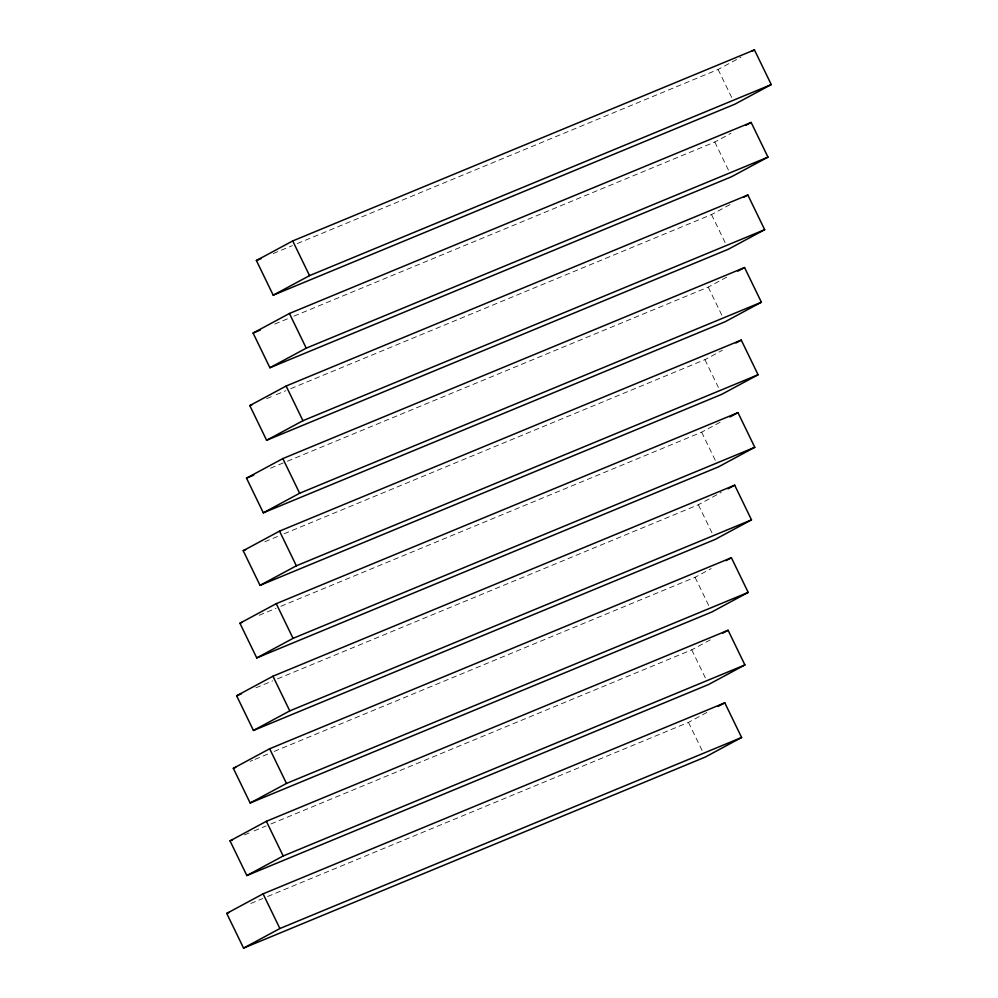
<?xml version="1.0" encoding="UTF-8"?>
<svg xmlns="http://www.w3.org/2000/svg" width="998" height="998" viewBox="0 0 998 998"><rect width="100%" height="100%" fill="white"/><g stroke="black" fill="none" stroke-linecap="round" stroke-linejoin="round"><path stroke-width="0.75" stroke-dasharray="4.99 3.74" d="M297.267 243.587L718.111 69.473L740.99 57.148M293.973 316.141L714.817 142.015L730.96 133.32M290.68 388.684L711.524 214.558L730.361 204.415M287.387 461.226L708.231 287.112L729.763 275.51M284.093 533.78L704.937 359.654L722.427 350.236M280.8 606.322L701.644 432.196L721.828 421.331M277.506 678.865L698.351 504.751L721.217 492.426M274.213 751.419L695.057 577.293L711.2 568.598M270.92 823.961L691.751 649.835L710.601 639.693M267.614 896.503L688.458 722.377L707.308 712.235M273.215 253.542L292.464 245.583M274.737 324.101L289.158 318.125M266.628 398.639L273.851 395.645M276.246 394.659L285.865 390.68M270.545 468.199L284.979 462.224M264.857 541.739L279.278 535.764M259.156 615.279L275.984 608.306M255.862 687.822L272.691 680.861M250.161 761.362L252.569 760.364M254.964 759.378L269.398 753.403M244.46 834.902L251.671 831.92M254.078 830.922L266.104 825.945M250.785 903.464L262.811 898.499M718.111 69.473L732.245 98.602M714.817 142.015L728.939 171.145M711.524 214.558L725.646 243.687M708.231 287.112L722.352 316.241M704.937 359.654L718.385 387.399M701.644 432.196L715.766 461.326M698.351 504.751L712.472 533.88M695.057 577.293L709.179 606.422M691.751 649.835L705.885 678.964M688.458 722.377L702.592 751.519"/><path stroke-width="1.5" d="M256.386 260.503L292.713 240.942L754.438 49.9L771.267 84.581L734.927 104.154L273.202 295.183L256.386 260.503L261.202 258.519M273.202 295.183L309.542 275.623L771.267 84.581M751.756 51.347L754.438 49.9M253.093 333.058L289.42 313.484L751.145 122.442L767.973 157.123L731.634 176.696L269.909 367.738L253.093 333.058L260.303 330.064M269.909 367.738L306.249 348.165L767.973 157.123M745.768 125.349L751.145 122.442M249.799 405.6L286.127 386.026L747.851 194.997L764.668 229.677L728.34 249.238L266.616 440.28L249.799 405.6L252.207 404.602M266.616 440.28L302.943 420.707L764.668 229.677M743.822 197.167L747.851 194.997M246.506 478.142L282.833 458.581L744.558 267.539L761.374 302.219L725.047 321.793L263.322 512.822L246.506 478.142L253.717 475.16M263.322 512.822L299.649 493.249L761.374 302.219M737.834 271.157L744.558 267.539M243.213 550.696L279.54 531.123L741.265 340.081L758.081 374.761L721.754 394.335L260.029 585.364L243.213 550.696L245.608 549.698M260.029 585.364L296.356 565.804L758.081 374.761M735.888 342.988L741.265 340.081M239.919 623.239L276.246 603.665L737.971 412.636L754.787 447.304L718.46 466.877L256.736 657.919L239.919 623.239L242.314 622.241M256.736 657.919L293.063 638.346L754.787 447.304M729.9 416.977L737.971 412.636M236.626 695.781L272.953 676.207L734.678 485.178L751.494 519.858L715.167 539.419L253.442 730.461L236.626 695.781L241.429 693.797M253.442 730.461L289.769 710.888L751.494 519.858M727.954 488.795L734.678 485.178M233.332 768.323L269.66 748.762L731.384 557.72L748.201 592.4L711.873 611.974L250.149 803.003L233.332 768.323L235.728 767.337M250.149 803.003L286.476 783.442L748.201 592.4M725.995 560.626L731.384 557.72M230.027 840.877L266.366 821.304L728.091 630.262L744.907 664.942L708.58 684.516L246.855 875.558L230.027 840.877L232.434 839.879M246.855 875.558L283.183 855.985L744.907 664.942M722.702 633.169L728.091 630.262M226.733 913.42L263.073 893.846L724.798 702.817L741.614 737.497L705.287 757.058L243.562 948.1L226.733 913.42L229.141 912.422M243.562 948.1L279.889 928.527L741.614 737.497M718.061 706.434L724.798 702.817M292.713 240.942L309.542 275.623M289.42 313.484L306.249 348.165M286.127 386.026L302.943 420.707M282.833 458.581L299.649 493.249M279.54 531.123L296.356 565.804M276.246 603.665L293.063 638.346M272.953 676.207L289.769 710.888M269.66 748.762L286.476 783.442M266.366 821.304L283.183 855.985M263.073 893.846L279.889 928.527"/></g></svg>
